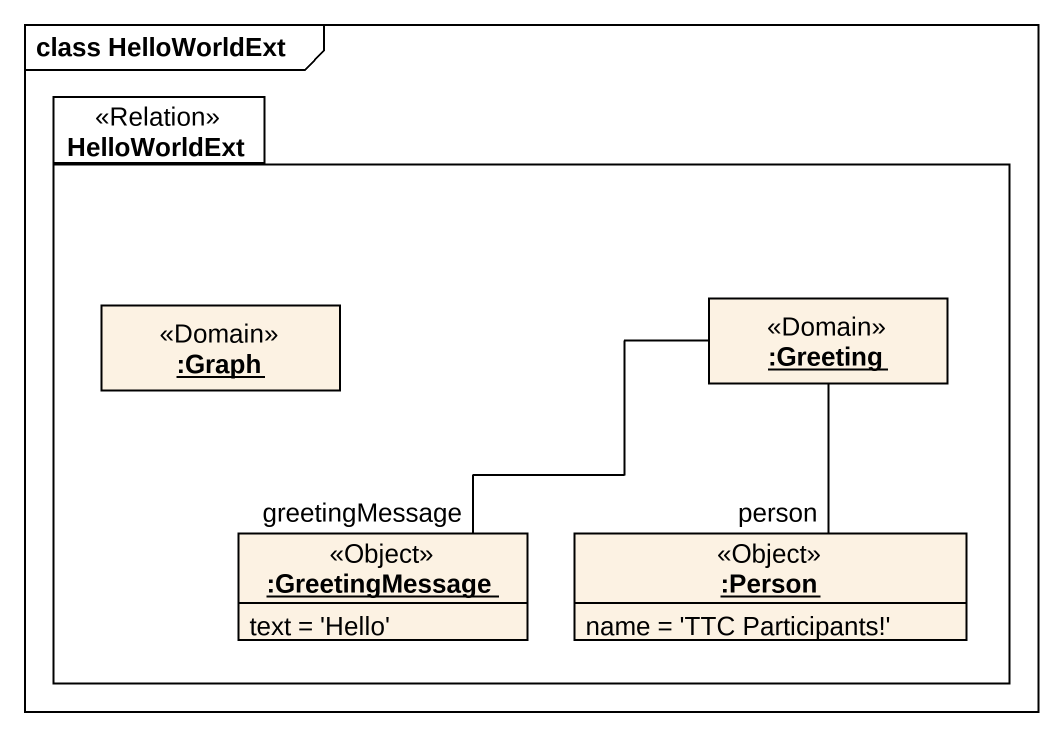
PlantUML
@startuml
mainframe class HelloWorldExt
hide circle
hide empty members
package HelloWorldExt <<Relation>> {
  object ":Greeting" as Greeting <<Domain>>
  object ":Graph" as Graph <<Domain>>
  object ":GreetingMessage" as GreetingMessage <<Object>> {
    text = 'Hello'
  }
  object ":Person" as Person_ <<Object>> {
    name = 'TTC Participants!'
  }
}
Greeting -left- GreetingMessage : greetingMessage
Greeting -- Person_ : person
@enduml
